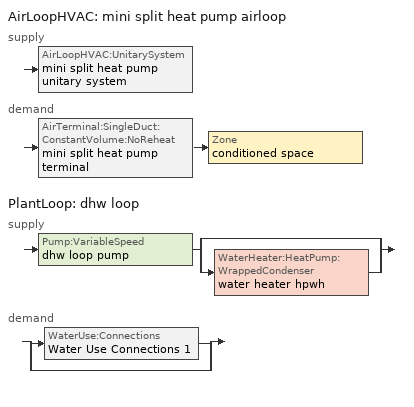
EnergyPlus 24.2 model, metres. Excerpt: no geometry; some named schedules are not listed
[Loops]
AirLoopHVAC 'mini split heat pump airloop'
 supply: AirLoopHVAC:UnitarySystem 'mini split heat pump unitary system'
 demand: AirTerminal:SingleDuct:ConstantVolume:NoReheat 'mini split heat pump terminal' > Zone 'conditioned space'
PlantLoop 'dhw loop'
 supply: Pump:VariableSpeed 'dhw loop pump' > split
  | bypass
  | WaterHeater:HeatPump:WrappedCondenser 'water heater hpwh'
 demand: split
  | WaterUse:Connections 'Water Use Connections 1'
  | bypass
[ZoneControl:Thermostat]
conditioned space Thermostat: Zone or ZoneList=conditioned space; Control Type Schedule=conditioned space Thermostat Schedule; Control 1=conditioned space temperature setpoint; Temperature Difference Between Cutout And Setpoint {deltaC}=0
[ThermostatSetpoint:DualSetpoint]
conditioned space temperature setpoint: Heating Setpoint Temperature Schedule=heating setpoint; Cooling Setpoint Temperature Schedule=cooling setpoint
[AirTerminal:SingleDuct:ConstantVolume:NoReheat]
mini split heat pump terminal: Availability Schedule=Always On Discrete; Maximum Air Flow Rate {m3/s}=0.429
[Zone equipment]
conditioned space: mini split heat pump terminal
[AirLoopHVAC]
mini split heat pump airloop: Design Supply Air Flow Rate {m3/s}=0.429; Design Return Air Flow Fraction of Supply Air Flow=1
[Sizing:System]
mini split heat pump airloop: Type of Load to Size On=Sensible; Design Outdoor Air Flow Rate {m3/s}=Autosize; Central Heating Maximum System Air Flow Ratio=0.3; Preheat Design Temperature {C}=7; Preheat Design Humidity Ratio {kgWater/kgDryAir}=0.008; Precool Design Temperature {C}=12.8; Precool Design Humidity Ratio {kgWater/kgDryAir}=0.008; Central Cooling Design Supply Air Temperature {C}=12.8; Central Heating Design Supply Air Temperature {C}=16.7; Type of Zone Sum to Use=NonCoincident; 100% Outdoor Air in Cooling=Yes; 100% Outdoor Air in Heating=Yes; Central Cooling Design Supply Air Humidity Ratio {kgWater/kgDryAir}=0.0085; Central Heating Design Supply Air Humidity Ratio {kgWater/kgDryAir}=0.008; Cooling Supply Air Flow Rate Method=DesignDay; Cooling Supply Air Flow Rate {m3/s}=0; Cooling Supply Air Flow Rate Per Floor Area {m3/s-m2}=0.00996765; Cooling Fraction of Autosized Cooling Supply Air Flow Rate=1; Cooling Supply Air Flow Rate Per Unit Cooling Capacity {m3/s-W}=3.94755e-05; Heating Supply Air Flow Rate Method=DesignDay; Heating Supply Air Flow Rate {m3/s}=0; Heating Supply Air Flow Rate Per Floor Area {m3/s-m2}=0.00996765; Heating Fraction of Autosized Heating Supply Air Flow Rate=1; Heating Fraction of Autosized Cooling Supply Air Flow Rate=1; Heating Supply Air Flow Rate Per Unit Heating Capacity {m3/s-W}=3.15882e-05; System Outdoor Air Method=ZoneSum; Zone Maximum Outdoor Air Fraction=1; Cooling Design Capacity Method=CoolingDesignCapacity; Cooling Design Capacity {W}=Autosize; Cooling Design Capacity Per Floor Area {W/m2}=234.7; Fraction of Autosized Cooling Design Capacity=1; Heating Design Capacity Method=HeatingDesignCapacity; Heating Design Capacity {W}=Autosize; Heating Design Capacity Per Floor Area {W/m2}=157; Fraction of Autosized Heating Design Capacity=1; Central Cooling Capacity Control Method=OnOff; Occupant Diversity=Autosize
[AirLoopHVAC:UnitarySystem]
mini split heat pump unitary system: Control Type=Load; Controlling Zone or Thermostat Location=conditioned space; Dehumidification Control Type=None; Availability Schedule=Always On Discrete; Supply Fan=mini split heat pump supply fan; Fan Placement=BlowThrough; Supply Air Fan Operating Mode Schedule=mini split heat pump auto fan schedule; Heating Coil=mini split heat pump htg coil; DX Heating Coil Sizing Ratio=1; Cooling Coil=mini split heat pump clg coil; Use DOAS DX Cooling Coil=No; Minimum Supply Air Temperature {C}=2; Latent Load Control=SensibleOnlyLoadControl; Supplemental Heating Coil=mini split heat pump backup htg coil; Cooling Supply Air Flow Rate Method=SupplyAirFlowRate; Cooling Supply Air Flow Rate {m3/s}=0.429; Heating Supply Air Flow Rate Method=SupplyAirFlowRate; Heating Supply Air Flow Rate {m3/s}=0.429; No Load Supply Air Flow Rate Method=SupplyAirFlowRate; No Load Supply Air Flow Rate {m3/s}=0; No Load Supply Air Flow Rate Control Set To Low Speed=Yes; Maximum Supply Air Temperature {C}=93.3333; Maximum Outdoor Dry-Bulb Temperature for Supplemental Heater Operation {C}=4.44444; Ancillary On-Cycle Electric Power {W}=0; Ancillary Off-Cycle Electric Power {W}=0; Design Specification Multispeed Object=Unitary System Performance Multispeed 1
[Fan:SystemModel] Availability Schedule=Always On Discrete; Speed Control Method=Discrete; Electric Power Minimum Flow Rate Fraction=0.2; Design Pressure Rise {Pa}=500; Motor Efficiency=1; Motor In Air Stream Fraction=1; Design Electric Power Consumption {W}=Autosize; Design Power Sizing Method=PowerPerFlow; Electric Power Per Unit Flow Rate Per Unit Pressure {W/((m3/s)-Pa)}=1.66667; Fan Total Efficiency=0.7; Motor Loss Radiative Fraction=0
Name | Design Maximum Air Flow Rate {m3/s} | Electric Power Per Unit Flow Rate {W/(m3/s)} | Number of Speeds | Speed Flow Fraction 1 | Speed Electric Power Fraction 1 | Speed Flow Fraction 2 | Speed Electric Power Fraction 2 | Speed Flow Fraction 3 | Speed Electric Power Fraction 3 | Speed Flow Fraction 4 | Speed Electric Power Fraction 4
mini split heat pump supply fan | 0.528325 | 148.322 | 4 | 0.20706 | 0.00888 | 0.252 | 0.016 | 0.812 | 0.53539 | 1 | 1
water heater fan | 0.0854225 | 97.8923 | 1
[Coil:Heating:DX:MultiSpeed]
mini split heat pump htg coil: Availability Schedule=Always On Discrete; Minimum Outdoor Dry-Bulb Temperature for Compressor Operation {C}=-28.8889; Crankcase Heater Capacity {W}=50; Maximum Outdoor Dry-Bulb Temperature for Crankcase Heater Operation {C}=10; Defrost Energy Input Ratio Function of Temperature Curve=Defrosteir; Maximum Outdoor Dry-Bulb Temperature for Defrost Operation {C}=4.44444; Defrost Strategy=ReverseCycle; Defrost Control=Timed; Defrost Time Period Fraction=0.058333; Resistive Defrost Heater Capacity {W}=AutoSize; Apply Part Load Fraction to Speeds Greater than 1=No; Fuel Type=Electricity; Region number for Calculating HSPF=4; Number of Speeds=2; Speed Gross Rated Heating Capacity 1 {W}=2479.59; Speed Gross Rated Heating COP 1 {W/W}=4.40929; Speed Rated Air Flow Rate 1 {m3/s}=0.133168; Speed Rated Supply Air Fan Power Per Volume Flow Rate 2017 1 {W/(m3/s)}=773.3; Speed Rated Supply Air Fan Power Per Volume Flow Rate 2023 1 {W/(m3/s)}=934.4; Speed Heating Capacity Function of Temperature Curve Name 1=Heat-CAP-fT1; Speed Heating Capacity Function of Flow Fraction Curve Name 1=Heat-CAP-fFF1; Speed Energy Input Ratio Function of Temperature Curve Name 1=Heat-EIR-fT1; Speed Energy Input Ratio Function of Flow Fraction Curve Name 1=Heat-EIR-fFF1; Speed Part Load Fraction Correlation Curve Name 1=Heat-PLF-fPLR1; Speed Rated Waste Heat Fraction of Power Input 1=0.2; Speed Waste Heat Function of Temperature Curve Name 1=ConstantBiquadratic 1; Speed Gross Rated Heating Capacity 2 {W}=9766.2; Speed Gross Rated Heating COP 2 {W/W}=3.08289; Speed Rated Air Flow Rate 2 {m3/s}=0.528441; Speed Rated Supply Air Fan Power Per Volume Flow Rate 2017 2 {W/(m3/s)}=773.3; Speed Rated Supply Air Fan Power Per Volume Flow Rate 2023 2 {W/(m3/s)}=934.4; Speed Heating Capacity Function of Temperature Curve Name 2=Heat-CAP-fT2; Speed Heating Capacity Function of Flow Fraction Curve Name 2=Heat-CAP-fFF2; Speed Energy Input Ratio Function of Temperature Curve Name 2=Heat-EIR-fT2; Speed Energy Input Ratio Function of Flow Fraction Curve Name 2=Heat-EIR-fFF2; Speed Part Load Fraction Correlation Curve Name 2=Heat-PLF-fPLR2; Speed Rated Waste Heat Fraction of Power Input 2=0.2; Speed Waste Heat Function of Temperature Curve Name 2=ConstantBiquadratic 1
[Coil:Cooling:DX:MultiSpeed]
mini split heat pump clg coil: Availability Schedule=Always On Discrete; Condenser Type=AirCooled; Minimum Outdoor Dry-Bulb Temperature for Compressor Operation {C}=-25; Apply Part Load Fraction to Speeds Greater than 1=No; Apply Latent Degradation to Speeds Greater than 1=No; Crankcase Heater Capacity {W}=50; Maximum Outdoor Dry-Bulb Temperature for Crankcase Heater Operation {C}=10; Basin Heater Capacity {W/K}=0; Basin Heater Setpoint Temperature {C}=2; Fuel Type=Electricity; Number of Speeds=2; Speed Gross Rated Total Cooling Capacity 1 {W}=2039.12; Speed Gross Rated Sensible Heat Ratio 1=0.805933; Speed Gross Rated Cooling COP 1 {W/W}=3.79972; Speed Rated Air Flow Rate 1 {m3/s}=0.109419; Speed Rated Evaporator Fan Power Per Volume Flow Rate 2017 1 {W/(m3/s)}=773.3; Speed Rated Evaporator Fan Power Per Volume Flow Rate 2023 1 {W/(m3/s)}=934.4; Speed Total Cooling Capacity Function of Temperature Curve Name 1=Cool-CAP-fT1; Speed Total Cooling Capacity Function of Flow Fraction Curve Name 1=Cool-CAP-fFF1; Speed Energy Input Ratio Function of Temperature Curve Name 1=Cool-EIR-fT1; Speed Energy Input Ratio Function of Flow Fraction Curve Name 1=Cool-EIR-fFF1; Speed Part Load Fraction Correlation Curve Name 1=Cool-PLF-fPLR1; Speed Nominal Time for Condensate Removal to Begin 1 {s}=1000; Speed Ratio of Initial Moisture Evaporation Rate and Steady State Latent Capacity 1=1.5; Speed Maximum Cycling Rate 1 {cycles/hr}=3; Speed Latent Capacity Time Constant 1 {s}=45; Speed Rated Waste Heat Fraction of Power Input 1=0.2; Speed Waste Heat Function of Temperature Curve Name 1=ConstantBiquadratic; Speed Evaporative Condenser Effectiveness 1=0.9; Speed Evaporative Condenser Air Flow Rate 1 {m3/s}=AutoSize; Speed Rated Evaporative Condenser Pump Power Consumption 1 {W}=AutoSize; Speed Gross Rated Total Cooling Capacity 2 {W}=8035.77; Speed Gross Rated Sensible Heat Ratio 2=0.729645; Speed Gross Rated Cooling COP 2 {W/W}=2.89066; Speed Rated Air Flow Rate 2 {m3/s}=0.429095; Speed Rated Evaporator Fan Power Per Volume Flow Rate 2017 2 {W/(m3/s)}=773.3; Speed Rated Evaporator Fan Power Per Volume Flow Rate 2023 2 {W/(m3/s)}=934.4; Speed Total Cooling Capacity Function of Temperature Curve Name 2=Cool-CAP-fT2; Speed Total Cooling Capacity Function of Flow Fraction Curve Name 2=Cool-CAP-fFF2; Speed Energy Input Ratio Function of Temperature Curve Name 2=Cool-EIR-fT2; Speed Energy Input Ratio Function of Flow Fraction Curve Name 2=Cool-EIR-fFF2; Speed Part Load Fraction Correlation Curve Name 2=Cool-PLF-fPLR2; Speed Nominal Time for Condensate Removal to Begin 2 {s}=1000; Speed Ratio of Initial Moisture Evaporation Rate and Steady State Latent Capacity 2=1.5; Speed Maximum Cycling Rate 2 {cycles/hr}=3; Speed Latent Capacity Time Constant 2 {s}=45; Speed Rated Waste Heat Fraction of Power Input 2=0.2; Speed Waste Heat Function of Temperature Curve Name 2=ConstantBiquadratic; Speed Evaporative Condenser Effectiveness 2=0.9; Speed Evaporative Condenser Air Flow Rate 2 {m3/s}=AutoSize; Speed Rated Evaporative Condenser Pump Power Consumption 2 {W}=AutoSize
[Coil:Heating:Electric]
mini split heat pump backup htg coil: Availability Schedule=Always On Discrete; Efficiency=1; Nominal Capacity {W}=10812.9
[UnitarySystemPerformance:Multispeed]
Unitary System Performance Multispeed 1: Number of Speeds for Heating=2; Number of Speeds for Cooling=2; Single Mode Operation=No; No Load Supply Air Flow Rate Ratio=1; Heating Speed Supply Air Flow Ratio 1=0.310346; Cooling Speed Supply Air Flow Ratio 1=0.255001; Heating Speed Supply Air Flow Ratio 2=1.23153; Cooling Speed Supply Air Flow Ratio 2=1
[PlantLoop]
dhw loop: Fluid Type=Water; Plant Equipment Operation Scheme=dhw loop Operation Schemes; Maximum Loop Temperature {C}=100; Minimum Loop Temperature {C}=0; Maximum Loop Flow Rate {m3/s}=0.01; Minimum Loop Flow Rate {m3/s}=0; Plant Loop Volume {m3}=0.003; Load Distribution Scheme=Optimal; Plant Loop Demand Calculation Scheme=SingleSetpoint; Common Pipe Simulation=None
[Sizing:Plant]
dhw loop: Loop Type=Heating; Design Loop Exit Temperature {C}=51.6667; Loop Design Temperature Difference {deltaC}=5.55556; Sizing Option=NonCoincident; Zone Timesteps in Averaging Window=1; Coincident Sizing Factor Mode=None
[Pump:VariableSpeed]
dhw loop pump: Design Maximum Flow Rate {m3/s}=0.01; Design Pump Head {Pa}=1; Design Power Consumption {W}=0; Motor Efficiency=0.85; Fraction of Motor Inefficiencies to Fluid Stream=0; Coefficient 1 of the Part Load Performance Curve=0; Coefficient 2 of the Part Load Performance Curve=1; Coefficient 3 of the Part Load Performance Curve=0; Coefficient 4 of the Part Load Performance Curve=0; Design Minimum Flow Rate {m3/s}=0; Pump Control Type=Intermittent; Skin Loss Radiative Fraction=0.5; Design Power Sizing Method=PowerPerFlowPerPressure; Design Electric Power per Unit Flow Rate {W/(m3/s)}=348701.1; Design Shaft Power per Unit Flow Rate per Unit Head {W/((m3/s)-Pa)}=1.28205; Design Minimum Flow Rate Fraction=0
[WaterHeater:Stratified]
water heater tank: Tank Volume {m3}=0.27255; Tank Height {m}=1.5975; Tank Shape=VerticalCylinder; Maximum Temperature Limit {C}=90; Heater Priority Control=MasterSlave; Heater 1 Setpoint Temperature Schedule=water heater TopElementSetpoint; Heater 1 Deadband Temperature Difference {deltaC}=18.5; Heater 1 Capacity {W}=4500.11; Heater 1 Height {m}=1.26469; Heater 2 Setpoint Temperature Schedule=water heater BottomElementSetpoint; Heater 2 Deadband Temperature Difference {deltaC}=3.89; Heater 2 Capacity {W}=4500.11; Heater 2 Height {m}=0.332813; Heater Fuel Type=Electricity; Heater Thermal Efficiency=1; Off Cycle Parasitic Fuel Consumption Rate {W}=3; Off Cycle Parasitic Fuel Type=Electricity; Off Cycle Parasitic Heat Fraction to Tank=0; Off Cycle Parasitic Height {m}=0; On Cycle Parasitic Fuel Consumption Rate {W}=3; On Cycle Parasitic Fuel Type=Electricity; On Cycle Parasitic Heat Fraction to Tank=0; On Cycle Parasitic Height {m}=0; Ambient Temperature Indicator=Schedule; Ambient Temperature Schedule=water heater Tamb act; Uniform Skin Loss Coefficient per Unit Area to Ambient Temperature {W/m2-K}=0.92499; Skin Loss Fraction to Zone=1; Off Cycle Flue Loss Coefficient to Ambient Temperature {W/K}=0; Off Cycle Flue Loss Fraction to Zone=1; Use Side Effectiveness=1; Use Side Inlet Height {m}=0; Use Side Outlet Height {m}=Autocalculate; Source Side Effectiveness=1; Source Side Inlet Height {m}=0; Source Side Outlet Height {m}=0; Inlet Mode=Fixed; Use Side Design Flow Rate {m3/s}=0.00453494; Source Side Design Flow Rate {m3/s}=0; Indirect Water Heating Recovery Time {hr}=1.5; Number of Nodes=6; Additional Destratification Conductivity {W/m-K}=0; Node 1 Additional Loss Coefficient {W/K}=0; Node 2 Additional Loss Coefficient {W/K}=0; Node 3 Additional Loss Coefficient {W/K}=0; Node 4 Additional Loss Coefficient {W/K}=0; Node 5 Additional Loss Coefficient {W/K}=0; Node 6 Additional Loss Coefficient {W/K}=0
[WaterHeater:Sizing]
water heater tank: Design Mode=PeakDraw; Time Storage Can Meet Peak Draw {hr}=0.538503; Time for Tank Recovery {hr}=0; Nominal Tank Volume for Autosizing Plant Connections {m3}=1
[WaterHeater:HeatPump:WrappedCondenser]
water heater hpwh: Compressor Setpoint Temperature Schedule=water heater setpoint; Dead Band Temperature Difference {deltaC}=3.89; Condenser Bottom Location {m}=0.0665625; Condenser Top Location {m}=0.865313; Evaporator Air Flow Rate {m3/s}=0.0854225; Inlet Air Configuration=Schedule; Inlet Air Temperature Schedule=water heater Tamb act; Inlet Air Humidity Schedule=water heater RHamb act; Tank=water heater tank; DX Coil=water heater coil; Minimum Inlet Air Temperature for Compressor Operation {C}=5.55556; Maximum Inlet Air Temperature for Compressor Operation {C}=48.8889; Compressor Location=Schedule; Compressor Ambient Temperature Schedule=water heater Tamb act; Fan=water heater fan; Fan Placement=DrawThrough; On Cycle Parasitic Electric Load {W}=0; Off Cycle Parasitic Electric Load {W}=0; Parasitic Heat Rejection Location=Outdoors; Inlet Air Mixer Schedule=Always On Discrete; Tank Element Control Logic=MutuallyExclusive; Control Sensor 1 Height In Stratified Tank {m}=1.26469; Control Sensor 1 Weight=0.75; Control Sensor 2 Height In Stratified Tank {m}=0.465938
[Coil:WaterHeating:AirToWaterHeatPump:Wrapped]
water heater coil: Rated Heating Capacity {W}=2149.38; Rated COP {W/W}=4.299056; Rated Sensible Heat Ratio=0.88; Rated Evaporator Inlet Air Dry-Bulb Temperature {C}=19.7222; Rated Evaporator Inlet Air Wet-Bulb Temperature {C}=13.561; Rated Condenser Water Temperature {C}=48.89; Rated Evaporator Air Flow Rate {m3/s}=0.0854225; Evaporator Fan Power Included in Rated COP=Yes; Crankcase Heater Capacity {W}=0; Maximum Ambient Temperature for Crankcase Heater Operation {C}=0; Evaporator Air Temperature Type for Curve Objects=WetBulbTemperature; Heating Capacity Function of Temperature Curve=HPWH-Cap-fT; Heating Capacity Function of Air Flow Fraction Curve=HPWH-Htg-Cap-FF; Heating COP Function of Temperature Curve=HPWH-COP-fT; Heating COP Function of Air Flow Fraction Curve=HPWH-Htg-COP-FF; Part Load Fraction Correlation Curve=HPWH-COP-fPLR
[SetpointManager:Scheduled]
Setpoint Manager Scheduled 1: Control Variable=Temperature; Schedule=dhw temp
[WaterUse:Connections]
Water Use Connections 1: Drain Water Heat Exchanger Type=None; Drain Water Heat Exchanger Destination=Plant; Water Use Equipment Name 1=dhw fixtures; Water Use Equipment Name 2=dhw distribution waste; Water Use Equipment Name 3=clothes washer; Water Use Equipment Name 4=dishwasher
[WaterUse:Equipment]
Name | Peak Flow Rate {m3/s} | Flow Rate Fraction Schedule | Target Temperature Schedule
dhw fixtures | 3.8014e-05 | hot_water_fixtures | mixed water temperature schedule
dhw distribution waste | 9.52498e-06 | hot_water_fixtures | mixed water temperature schedule
clothes washer | 5.24598e-06 | hot_water_clothes_washer
[PlantEquipmentOperationSchemes]
dhw loop Operation Schemes: Control Scheme Object Type 1=PlantEquipmentOperation:HeatingLoad; Control Scheme Name 1=dhw loop Heating Operation Scheme; Control Scheme Schedule Name 1=Always On Discrete
[PlantEquipmentOperation:HeatingLoad]
dhw loop Heating Operation Scheme: Load Range Lower Limit 1 {W}=0; Load Range Upper Limit 1 {W}=1000000000; Range Equipment List Name 1=dhw loop Heating Equipment List
[PlantEquipmentList]
dhw loop Heating Equipment List: WaterHeater:HeatPump:WrappedCondenser, water heater hpwh
[EnergyManagementSystem:InternalVariable]
mini_split_heat_pump_airloop_max_sup_fan_mfr: Internal Data Index Key=mini split heat pump supply fan; Internal Data Type=Fan Maximum Mass Flow Rate
[EnergyManagementSystem:Sensor]
Name | Output:Variable or Output:Meter Index Key | Output:Variable or Output:Meter
conditioned_space_clg_unmet_s | conditioned space | Zone Cooling Setpoint Not Met Time
conditioned_space_htg_unmet_s | conditioned space | Zone Heating Setpoint Not Met Time
fridge_tin_s; tin_s; tin_s_1; water_heater_amb_temp | conditioned space | Zone Mean Air Temperature
ig_ee_conv_2 | clothes washer | Electric Equipment Convective Heating Energy
ig_ee_rad_2 | clothes washer | Electric Equipment Radiant Heating Energy
mini_split_heat_pump_airloop_Fan_RTF_s | mini split heat pump supply fan | Fan Runtime Fraction Speed 1
mini_split_heat_pump_airloop_Fan_RTF_s_1 | mini split heat pump supply fan | Fan Runtime Fraction Speed 2
mini_split_heat_pump_airloop_Fan_RTF_s_2 | mini split heat pump supply fan | Fan Runtime Fraction Speed 3
mini_split_heat_pump_airloop_Fan_RTF_s_3 | mini split heat pump supply fan | Fan Runtime Fraction Speed 4
mini_split_heat_pump_backup_htg_coil_s | mini split heat pump backup htg coil | Heating Coil Heating Energy
mini_split_heat_pump_clg_coil_s | mini split heat pump clg coil | Cooling Coil Total Cooling Energy
mini_split_heat_pump_htg_coil_s | mini split heat pump htg coil | Heating Coil Heating Energy
mini_split_heat_pump_supply_fan_s | mini split heat pump supply fan | Fan Electricity Energy
tout_s | conditioned space | Zone Outdoor Air Drybulb Temperature
water_heater_amb_rh | conditioned space | Zone Air Relative Humidity
water_heater_coil_energy | water heater coil | Cooling Coil Water Heating Electricity Rate
water_heater_fan_energy; water_heater_fan_pwr | water heater fan | Fan Electricity Rate
water_heater_lat_cool | water heater coil | Cooling Coil Latent Cooling Rate
water_heater_sens_cool | water heater coil | Cooling Coil Sensible Cooling Rate
water_heater_tank_energy | water heater tank | Water Heater Electricity Rate
water_heater_tank_off_cycle_parasitic | water heater tank | Water Heater Off Cycle Parasitic Electricity Rate
water_heater_tank_on_cycle_parasitic | water heater tank | Water Heater On Cycle Parasitic Electricity Rate
water_heater_tl | water heater tank | Water Heater Heat Loss Rate
win_s | conditioned space | Zone Air Humidity Ratio
[EnergyManagementSystem:Actuator] Actuated Component Type=Schedule:Constant; Actuated Component Control Type=Schedule Value
Name | Actuated Component Unique
water_heater_RHamb_act | water heater RHamb act
water_heater_Tamb_act | water heater Tamb act
[Schedule:Constant]
Name | Hourly Value
Always On Discrete | 1
dhw temp; water heater setpoint | 51.6667
mini split heat pump auto fan schedule; water heater BottomElementSetpoint; water heater TopElementSetpoint | 0
mixed water temperature schedule | 40.5556
water heater RHamb act | 0.5
water heater Tamb act | 23
[Schedule:Year]
heating setpoint: heating setpoint Week Rule - Jan1-Dec31, 1, 1, 12, 31
cooling setpoint: cooling setpoint Week Rule - Jan1-Dec31, 1, 1, 12, 31
[Schedule:File] File=in.schedules.csv; Rows to Skip at Top=1; Number of Hours of Data=8760; Column Separator=Comma; Interpolate to Timestep=Yes; Minutes per Item=15; Adjust Schedule for Daylight Savings=Yes
Name | Column Number
dishwasher | 7
hot_water_clothes_washer | 8
hot_water_fixtures | 12
[Schedule:Compact]
conditioned space Thermostat Schedule: Through: 12/31, For: AllDays, Until: 24:00, 4
[Curve:Biquadratic]
Name | Coefficient1 Constant | Coefficient2 x | Coefficient3 x**2 | Coefficient4 y | Coefficient5 y**2 | Coefficient6 x*y | Minimum Value of x {BasedOnField A2} | Maximum Value of x {BasedOnField A2} | Minimum Value of y {BasedOnField A3} | Maximum Value of y {BasedOnField A3}
Defrosteir | 0.1528 | 0 | 0 | 0 | 0 | 0 | -100 | 100 | -100 | 100
ConstantBiquadratic 1; ConstantBiquadratic | 1 | 0 | 0 | 0 | 0 | 0 | 0 | 1 | 0 | 1
HPWH-Cap-fT | 0.563 | 0.0437 | 3.9e-05 | 0.0055 | -0.000148 | -0.000145 | 0 | 100 | 0 | 100
HPWH-COP-fT | 1.1332 | 0.063 | -9.79e-05 | -0.00972 | -2.14e-05 | -0.000686 | 0 | 100 | 0 | 100
[Table:Lookup]
Heat-CAP-fT1: Heat-CAP-fT1 Independent Variable List, None, 1, 0, Dimensionless, 0.642621, 0.663737, 0.687198, 0.713375, 0.742729, 0.775833, 0.813411, 0.854919, 0.902574, 0.957803, 1.02252, 1.07815, 1.14183, 0.611192, 0.633391, 0.657886, 0.685054, 0.715357, 0.749371, 0.787822, 0.830142, 0.878578, 0.93456, 1, 1.05615, 1.12035, 0.579763, 0.603044, 0.628574, 0.656733, 0.687984, 0.722908, 0.762232, 0.805365, 0.854582, 0.911317, 0.977482, 1.03415, 1.09886
Heat-EIR-fT1: Heat-EIR-fT1 Independent Variable List, None, 1, 0, Dimensionless, 1.61192, 1.53523, 1.45876, 1.38256, 1.30674, 1.23141, 1.15677, 1.0854, 1.01524, 0.946764, 0.88061, 0.833513, 0.78845, 1.86147, 1.77421, 1.68694, 1.59968, 1.51241, 1.42515, 1.33788, 1.25341, 1.16894, 1.08447, 1, 0.937352, 0.874703, 2.14496, 2.04651, 1.94787, 1.84897, 1.74973, 1.65003, 1.54966, 1.45164, 1.3524, 1.25144, 1.14801, 1.06916, 0.988017
Heat-CAP-fT2: Heat-CAP-fT2 Independent Variable List, None, 1, 0, Dimensionless, 0.417315, 0.496898, 0.587793, 0.692673, 0.788225, 0.897157, 1.02252, 1.20943, 0.396905, 0.475948, 0.566389, 0.670882, 0.766165, 0.874856, 1, 1.18667, 0.376495, 0.454998, 0.544985, 0.649091, 0.744105, 0.852555, 0.977482, 1.16391
Heat-EIR-fT2: Heat-EIR-fT2 Independent Variable List, None, 1, 0, Dimensionless, 1.31023, 1.22584, 1.14254, 1.06095, 0.998039, 0.937588, 0.88061, 0.815771, 1.51307, 1.41773, 1.3224, 1.22706, 1.15138, 1.07569, 1, 0.905013, 1.7435, 1.63729, 1.53011, 1.4213, 1.33308, 1.24237, 1.14801, 1.02225
Cool-CAP-fT1: Cool-CAP-fT1 Independent Variable List, None, 1, 0, Dimensionless, 1.18719, 1.12922, 1.08522, 1.05073, 1.02357, 1.00116, 0.982348, 0.963596, 1.30486, 1.216, 1.15001, 1.09908, 1.05943, 1.02701, 1, 0.973248, 1.80479, 1.68217, 1.59202, 1.52292, 1.46942, 1.42584, 1.38965, 1.35391
Cool-EIR-fT1: Cool-EIR-fT1 Independent Variable List, None, 1, 0, Dimensionless, 0.409926, 0.514609, 0.617347, 0.71694, 0.81173, 0.904756, 0.996522, 1.10436, 0.493066, 0.57856, 0.664053, 0.749546, 0.833031, 0.916515, 1, 1.09916, 0.221477, 0.2687, 0.33033, 0.397173, 0.463975, 0.531021, 0.597866, 0.676827
Cool-CAP-fT2: Cool-CAP-fT2 Independent Variable List, None, 1, 0, Dimensionless, 1.00322, 0.996252, 0.991384, 0.987907, 0.985513, 0.983714, 0.982348, 0.981164, 1.10265, 1.07308, 1.05078, 1.03336, 1.02017, 1.00923, 1, 0.990992, 1.52511, 1.48445, 1.45463, 1.43186, 1.41494, 1.40113, 1.38965, 1.37859
Cool-EIR-fT2: Cool-EIR-fT2 Independent Variable List, None, 1, 0, Dimensionless, 0.426796, 0.530668, 0.632581, 0.731219, 0.821263, 0.909537, 0.996522, 1.09589, 0.513358, 0.597063, 0.680769, 0.764475, 0.842983, 0.921492, 1, 1.09073, 0.230591, 0.277055, 0.338325, 0.405083, 0.469246, 0.533657, 0.597866, 0.671634
[Table:IndependentVariableList]
Heat-CAP-fT1 Independent Variable List: dry_bulb_temp_in, dry_bulb_temp_out 4
Heat-EIR-fT1 Independent Variable List: dry_bulb_temp_in 1, dry_bulb_temp_out 5
Heat-CAP-fT2 Independent Variable List: dry_bulb_temp_in 2, dry_bulb_temp_out 6
[Curve:Quadratic] Coefficient3 x**2=0; Minimum Value of x {BasedOnField A2}=0
Name | Coefficient1 Constant | Coefficient2 x | Maximum Value of x {BasedOnField A2} | Minimum Curve Output {BasedOnField A3} | Maximum Curve Output {BasedOnField A3}
Heat-CAP-fFF1; Heat-EIR-fFF1; Heat-CAP-fFF2; Heat-EIR-fFF2; Cool-CAP-fFF1; Cool-EIR-fFF1; Cool-CAP-fFF2; Cool-EIR-fFF2 | 1 | 0 | 2 | 0 | 2
Heat-PLF-fPLR1; Heat-PLF-fPLR2; Cool-PLF-fPLR1; Cool-PLF-fPLR2 | 0.75 | 0.25 | 1 | 0.7 | 1
[Curve:Cubic] Coefficient1 Constant=1; Coefficient2 x=0; Coefficient3 x**2=0; Coefficient4 x**3=0; Minimum Value of x {BasedOnField A2}=0
Name | Maximum Value of x {BasedOnField A2}
HPWH-Htg-Cap-FF; HPWH-Htg-COP-FF | 100
HPWH-COP-fPLR | 1
